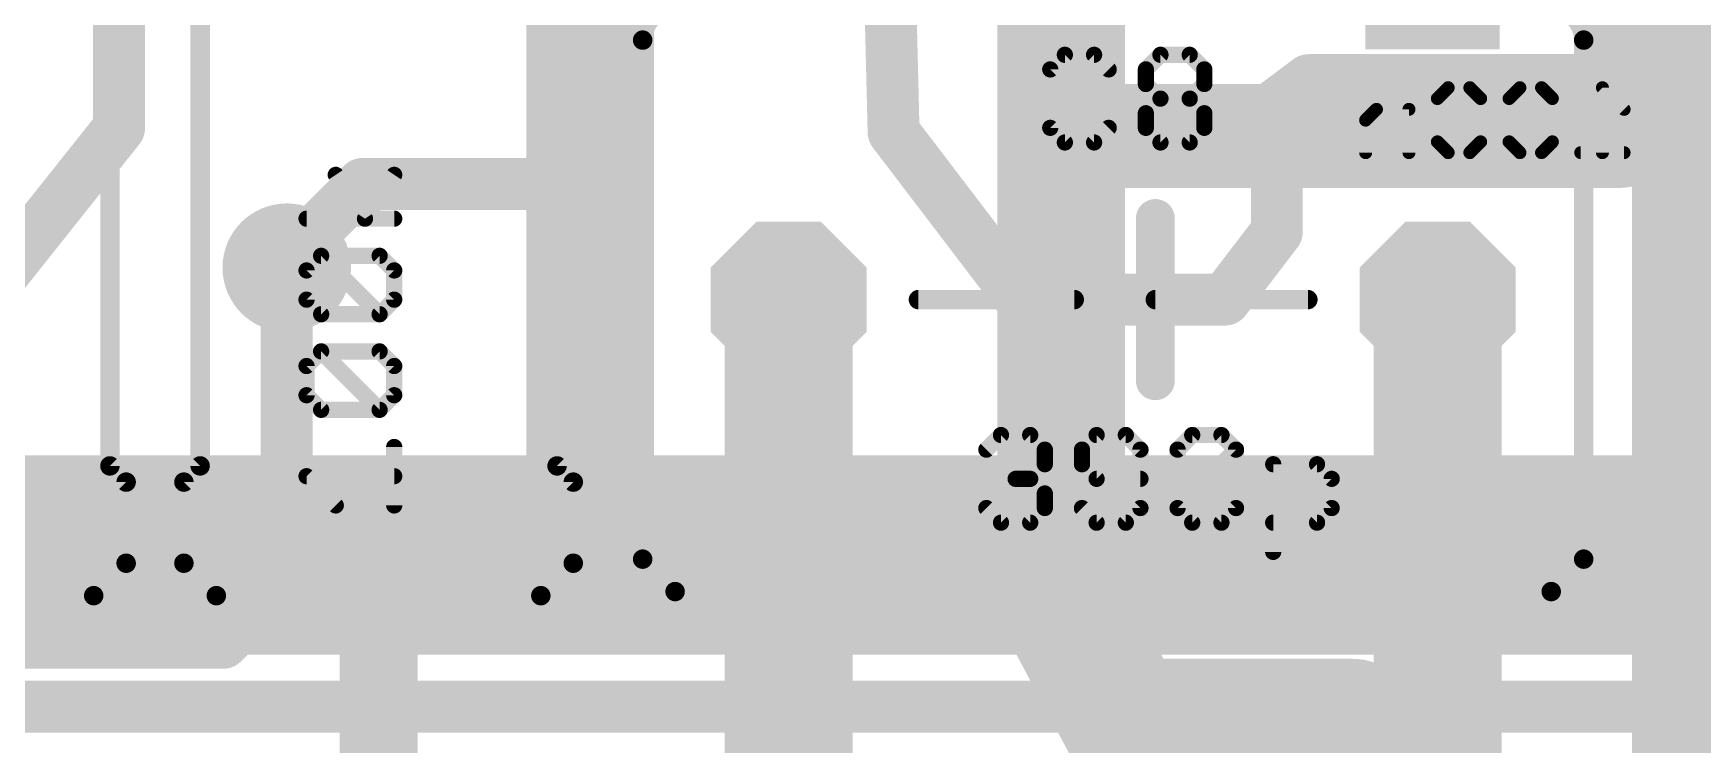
# Model space of a CAD drawing. Header units: inches. Extents: x -5 to 142, y -3 to 122.
# Drawn here: x 58.8 to 71.86, y 67.02 to 72.58 of the extents above; entities that cross this region are included whole.
import ezdxf

# ---------------------------------------------------------------- set-up
doc = ezdxf.new("R2010")
doc.units = ezdxf.units.IN
doc.header["$MEASUREMENT"] = 0
for name, color, linetype in [('1', 22, 'Continuous'), ('15', 22, 'Continuous'), ('16', 175, 'Continuous'), ('17', 82, 'Continuous'), ('18', 82, 'Continuous'), ('2', 175, 'Continuous'), ('21', 253, 'Continuous'), ('25', 253, 'Continuous'), ('27', 253, 'Continuous'), ('28', 253, 'Continuous'), ('51', 253, 'Continuous')]:
    doc.layers.add(name, color=color, linetype=linetype)

# ---------------------------------------------------------------- blocks, each defined once
blk = doc.blocks.new('OCTAGONP')
at = {"const_width": 0.5}
blk.add_lwpolyline([(-0.25, -0.1036), (-0.25, 0.1036), (-0.1036, 0.25), (0.1036, 0.25), (0.25, 0.1036), (0.25, -0.1036), (0.1036, -0.25), (-0.1036, -0.25), (-0.25, -0.1036), (-0.25, 0.1036)], dxfattribs=at)
blk = doc.blocks.new('ROUNDP')
at = {"const_width": 0.5}
blk.add_lwpolyline([(0, -0.25, 1), (0, 0.25, 1), (0, -0.25)], format="xyb", dxfattribs=at)
blk = doc.blocks.new('RECT')
blk.add_solid([(-0.5, -0.5), (0.5, -0.5), (-0.5, 0.5), (0.5, 0.5)])
blk = doc.blocks.new('ROUNDV')
at = {"const_width": 0.5}
blk.add_lwpolyline([(0, -0.25, 1), (0, 0.25, 1), (0, -0.25)], format="xyb", dxfattribs=at)

msp = doc.modelspace()

# ---------------------------------------------------------------- linework, layer by layer
at = {"layer": '1'}
for points, const_width in [([(66.8438, 73.2812), (66.8438, 71.8125)], 1), ([(65.5, 73.0938), (65.5312, 71.8125)], 0.4064), ([(59.4688, 71.8438), (59.4688, 72.875)], 0.4064), ([(68.5312, 72.0312), (68.7812, 72.2188)], 0.4064), ([(68.7812, 72.2188), (80.2188, 72.2188)], 0.4064), ([(66.8438, 71.8125), (66.875, 71.7812)], 1), ([(68.5312, 71.0312), (68.5312, 72.0312)], 0.4064), ([(58.5, 70.625), (59.4688, 71.8438)], 0.4064), ([(65.5312, 71.8125), (66.5312, 70.5)], 0.4064), ([(68.125, 70.5), (68.5312, 71.0312)], 0.4064), ([(60.7812, 68.3125), (60.7812, 70.75)], 0.4064), ([(64.71, 70.5), (64.71, 65.085)], 1), ([(69.79, 70.5), (69.79, 65.7725)], 1), ([(66.5312, 70.5), (68.125, 70.5)], 0.4064), ([(60.2812, 67.8125), (60.7812, 68.3125)], 0.4064), ([(42.0938, 67.8125), (60.2812, 67.8125)], 0.4064)]:
    msp.add_lwpolyline(points, dxfattribs=dict(at, const_width=const_width))
for points, const_width in [([(68.7812, 72.3203, 1), (68.7812, 72.1172)], 0.2032), ([(68.8422, 72.1375, 1), (68.7203, 72.3)], 0.2032), ([(67.0205, 71.9893, 1), (66.667, 71.6357)], 0.5), ([(66.6982, 71.6045, 1), (67.0518, 71.958)], 0.5), ([(68.6329, 72.0312, 1), (68.4296, 72.0312)], 0.2032), ([(68.4703, 72.1125, 1), (68.5922, 71.95)], 0.2032), ([(59.5483, 71.7805, 1), (59.3892, 71.907)], 0.2032), ([(65.6121, 71.8741, 1), (65.4504, 71.7509)], 0.2032), ([(66.5938, 71.8125, 1), (67.0938, 71.8125)], 0.5), ([(59.3672, 71.8438, 1), (59.5703, 71.8438)], 0.2032), ([(65.4297, 71.81, 1), (65.6328, 71.815)], 0.2032), ([(68.612, 70.9695, 1), (68.4505, 71.093)], 0.2032), ([(68.4296, 71.0312, 1), (68.6329, 71.0312)], 0.2032), ([(60.8828, 70.75, 1), (60.6797, 70.75)], 0.2032), ([(64.96, 70.5, 1), (64.46, 70.5)], 0.5), ([(70.04, 70.5, 1), (69.54, 70.5)], 0.5), ([(66.5312, 70.6016, 1), (66.5312, 70.3984)], 0.2032), ([(68.125, 70.3984, 1), (68.125, 70.6016)], 0.2032), ([(66.4504, 70.4384, 1), (66.6121, 70.5616)], 0.2032), ([(68.0443, 70.5617, 1), (68.2057, 70.4383)], 0.2032), ([(60.8531, 68.2407, 1), (60.7094, 68.3843)], 0.2032), ([(60.6797, 68.3125, 1), (60.8828, 68.3125)], 0.2032), ([(60.2094, 67.8843, 1), (60.3531, 67.7407)], 0.2032), ([(60.2812, 67.7109, 1), (60.2812, 67.9141)], 0.2032)]:
    msp.add_lwpolyline(points, format="xyb", dxfattribs=dict(at, const_width=const_width))
at = {"layer": '15'}
for points, const_width in [([(63.1875, 77.75), (63.1875, 71.6562)], 0.4064), ([(63.1875, 71.6562), (62.9375, 71.4062)], 0.4064), ([(60.7812, 70.8125), (61.375, 71.4062)], 0.4064), ([(61.375, 71.4062), (62.9375, 71.4062)], 0.4064), ([(60.7812, 70.75), (60.7812, 70.8125)], 0.4064), ([(75.0625, 68.2188), (50.4688, 68.2188)], 1)]:
    msp.add_lwpolyline(points, dxfattribs=dict(at, const_width=const_width))
at = {"layer": '15', "const_width": 0.2032}
for points in [[(63.0859, 71.6562, 1), (63.2891, 71.6562)], [(63.2593, 71.5844, 1), (63.1157, 71.7281)], [(61.375, 71.5078, 1), (61.375, 71.3047)], [(61.4468, 71.3344, 1), (61.3032, 71.4781)], [(62.9375, 71.3047, 1), (62.9375, 71.5078)], [(62.8657, 71.4781, 1), (63.0093, 71.3344)], [(60.8828, 70.8125, 1), (60.6797, 70.8125)], [(60.7094, 70.8843, 1), (60.8531, 70.7407)], [(60.6797, 70.75, 1), (60.8828, 70.75)]]:
    msp.add_lwpolyline(points, format="xyb", dxfattribs=at)
at = {"layer": '16'}
for points, const_width in [([(71.375, 72.875), (71.5, 73)], 0.8128), ([(71.375, 72.0312), (71.375, 72.875)], 0.8128), ([(71.2188, 71.7812), (71.375, 72.0312)], 0.8128), ([(66.875, 71.7812), (71.2188, 71.7812)], 0.8128), ([(57.4375, 68.875), (72.6562, 68.875)], 0.8128), ([(55.9062, 67.3125), (74.7812, 67.3125)], 0.4064)]:
    msp.add_lwpolyline(points, dxfattribs=dict(at, const_width=const_width))
at = {"layer": '16', "const_width": 0.4064}
for points in [[(71.2313, 73.0187, 1), (71.5187, 72.7313)], [(71.5473, 71.9236, 1), (71.2027, 72.1389)], [(66.875, 71.9845, 1), (66.875, 71.578)], [(71.1718, 72.0312, 1), (71.5782, 72.0312)], [(71.2188, 71.578, 1), (71.2188, 71.9845)], [(71.0464, 71.8889, 1), (71.3911, 71.6736)]]:
    msp.add_lwpolyline(points, format="xyb", dxfattribs=at)
at = {"layer": '2', "const_width": 1}
for points in [[(63.1562, 68.9062), (63.1562, 75.2188)], [(71.8125, 73.375), (71.8125, 60.5)], [(66.8438, 68.125), (66.8438, 71.8125)], [(66.8438, 71.8125), (66.875, 71.7812)], [(62.5938, 68.3438), (63.1562, 68.9062)], [(50.7188, 68.3438), (62.5938, 68.3438)], [(67.3438, 67.1875), (66.8438, 68.125)], [(69.125, 67.1875), (67.3438, 67.1875)], [(70.1875, 65.9375), (69.125, 67.1875)]]:
    msp.add_lwpolyline(points, dxfattribs=at)
at = {"layer": '2', "const_width": 0.5}
for points in [[(67.0938, 71.8125, 1), (66.5938, 71.8125)], [(67.0205, 71.9893, 1), (66.667, 71.6357)], [(66.6982, 71.6045, 1), (67.0518, 71.958)], [(63.333, 68.7295, 1), (62.9795, 69.083)], [(62.9062, 68.9062, 1), (63.4062, 68.9062)], [(62.417, 68.5205, 1), (62.7705, 68.167)], [(62.5938, 68.0938, 1), (62.5938, 68.5938)], [(67.0643, 68.2426, 1), (66.6232, 68.0074)], [(66.5938, 68.125, 1), (67.0938, 68.125)], [(67.3438, 67.4375, 1), (67.3438, 66.9375)], [(69.3155, 67.3494, 1), (68.9345, 67.0256)], [(69.125, 66.9375, 1), (69.125, 67.4375)], [(67.1232, 67.0699, 1), (67.5643, 67.3051)]]:
    msp.add_lwpolyline(points, format="xyb", dxfattribs=at)
at = {"layer": '21'}
for points, const_width in [([(59.397, 75.802), (59.397, 69.198)], 0.1524), ([(60.103, 75.802), (60.103, 69.198)], 0.1524), ([(62.897, 75.802), (62.897, 69.198)], 0.1524), ([(63.567, 72.532), (63.567, 68.468)], 0.1524), ([(70.933, 68.468), (70.933, 72.532)], 0.1524), ([(66.9452, 71.135), (66.9452, 70.5)], 0.3048), ([(67.5802, 71.135), (67.5802, 70.5)], 0.3048), ([(66.9452, 70.5), (65.726, 70.5)], 0.1524), ([(66.9452, 70.5), (66.9452, 69.865)], 0.3048), ([(67.5802, 70.5), (67.5802, 69.865)], 0.3048), ([(67.5802, 70.5), (68.774, 70.5)], 0.1524), ([(59.397, 69.198), (59.524, 69.071)], 0.1524), ([(60.103, 69.198), (59.976, 69.071)], 0.1524), ([(62.897, 69.198), (63.024, 69.071)], 0.1524), ([(59.524, 68.436), (59.524, 69.071)], 0.1524), ([(59.976, 68.436), (59.976, 69.071)], 0.1524), ([(63.024, 68.436), (63.024, 69.071)], 0.1524), ([(59.27, 68.182), (56.73, 68.182)], 0.1524), ([(62.77, 68.182), (60.23, 68.182)], 0.1524), ([(63.821, 68.214), (70.679, 68.214)], 0.1524)]:
    msp.add_lwpolyline(points, dxfattribs=dict(at, const_width=const_width))
for points, const_width in [([(63.821, 72.786, 0.4142), (63.567, 72.532)], 0.1524), ([(70.933, 72.532, 0.4142), (70.679, 72.786)], 0.1524), ([(63.6051, 72.532, 1), (63.5289, 72.532)], 0.0762), ([(63.5289, 72.532, 1), (63.6051, 72.532)], 0.0762), ([(70.9711, 72.532, 1), (70.8949, 72.532)], 0.0762), ([(70.8949, 72.532, 1), (70.9711, 72.532)], 0.0762), ([(67.0214, 71.135, 1), (66.869, 71.135)], 0.1524), ([(67.6564, 71.135, 1), (67.504, 71.135)], 0.1524), ([(65.726, 70.5381, 1), (65.726, 70.4619)], 0.0762), ([(67.0214, 70.5, 1), (66.869, 70.5)], 0.1524), ([(66.869, 70.5, 1), (67.0214, 70.5)], 0.1524), ([(66.9452, 70.4619, 1), (66.9452, 70.5381)], 0.0762), ([(67.6564, 70.5, 1), (67.504, 70.5)], 0.1524), ([(67.504, 70.5, 1), (67.6564, 70.5)], 0.1524), ([(67.5802, 70.5381, 1), (67.5802, 70.4619)], 0.0762), ([(68.774, 70.4619, 1), (68.774, 70.5381)], 0.0762), ([(66.869, 69.865, 1), (67.0214, 69.865)], 0.1524), ([(67.504, 69.865, 1), (67.6564, 69.865)], 0.1524), ([(59.4239, 69.2249, 1), (59.3701, 69.1711)], 0.0762), ([(60.1299, 69.1711, 1), (60.0761, 69.2249)], 0.0762), ([(62.9239, 69.2249, 1), (62.8701, 69.1711)], 0.0762), ([(59.3589, 69.198, 1), (59.4351, 69.198)], 0.0762), ([(59.5621, 69.071, 1), (59.4859, 69.071)], 0.0762), ([(59.4971, 69.0441, 1), (59.5509, 69.0979)], 0.0762), ([(60.0141, 69.071, 1), (59.9379, 69.071)], 0.0762), ([(59.9491, 69.0979, 1), (60.0029, 69.0441)], 0.0762), ([(60.0649, 69.198, 1), (60.1411, 69.198)], 0.0762), ([(62.8589, 69.198, 1), (62.9351, 69.198)], 0.0762), ([(63.0621, 69.071, 1), (62.9859, 69.071)], 0.0762), ([(62.9971, 69.0441, 1), (63.0509, 69.0979)], 0.0762), ([(59.27, 68.182, 0.4142), (59.524, 68.436)], 0.1524), ([(59.5621, 68.436, 1), (59.4859, 68.436)], 0.0762), ([(59.4859, 68.436, 1), (59.5621, 68.436)], 0.0762), ([(59.976, 68.436, 0.4142), (60.23, 68.182)], 0.1524), ([(60.0141, 68.436, 1), (59.9379, 68.436)], 0.0762), ([(59.9379, 68.436, 1), (60.0141, 68.436)], 0.0762), ([(62.77, 68.182, 0.4142), (63.024, 68.436)], 0.1524), ([(63.0621, 68.436, 1), (62.9859, 68.436)], 0.0762), ([(62.9859, 68.436, 1), (63.0621, 68.436)], 0.0762), ([(63.567, 68.468, 0.4142), (63.821, 68.214)], 0.1524), ([(63.6051, 68.468, 1), (63.5289, 68.468)], 0.0762), ([(63.5289, 68.468, 1), (63.6051, 68.468)], 0.0762), ([(70.679, 68.214, 0.4142), (70.933, 68.468)], 0.1524), ([(70.9711, 68.468, 1), (70.8949, 68.468)], 0.0762), ([(70.8949, 68.468, 1), (70.9711, 68.468)], 0.0762), ([(59.27, 68.2201, 1), (59.27, 68.1439)], 0.0762), ([(59.27, 68.1439, 1), (59.27, 68.2201)], 0.0762), ([(60.23, 68.2201, 1), (60.23, 68.1439)], 0.0762), ([(60.23, 68.1439, 1), (60.23, 68.2201)], 0.0762), ([(62.77, 68.2201, 1), (62.77, 68.1439)], 0.0762), ([(62.77, 68.1439, 1), (62.77, 68.2201)], 0.0762), ([(63.821, 68.2521, 1), (63.821, 68.1759)], 0.0762), ([(63.821, 68.1759, 1), (63.821, 68.2521)], 0.0762), ([(70.679, 68.2521, 1), (70.679, 68.1759)], 0.0762), ([(70.679, 68.1759, 1), (70.679, 68.2521)], 0.0762)]:
    msp.add_lwpolyline(points, format="xyb", dxfattribs=dict(at, const_width=const_width))
at = {"layer": '25', "const_width": 0.127}
for points in [[(66.8719, 72.4169), (66.7575, 72.3025)], [(67.1007, 72.4169), (66.8719, 72.4169)], [(67.2151, 72.3025), (67.1007, 72.4169)], [(67.5059, 72.3025), (67.6203, 72.4169)], [(67.6203, 72.4169), (67.8491, 72.4169)], [(67.8491, 72.4169), (67.9635, 72.3025)], [(66.7575, 72.3025), (66.7575, 71.8449)], [(67.5059, 72.1881), (67.5059, 72.3025)], [(67.9635, 72.3025), (67.9635, 72.1881)], [(67.6203, 72.0737), (67.5059, 72.1881)], [(67.5059, 71.9593), (67.6203, 72.0737)], [(67.6203, 72.0737), (67.8491, 72.0737)], [(67.9635, 72.1881), (67.8491, 72.0737)], [(67.8491, 72.0737), (67.9635, 71.9593)], [(67.5059, 71.8449), (67.5059, 71.9593)], [(67.9635, 71.9593), (67.9635, 71.8449)], [(66.7575, 71.8449), (66.8719, 71.7305)], [(67.1007, 71.7305), (67.2151, 71.8449)], [(67.6203, 71.7305), (67.5059, 71.8449)], [(67.9635, 71.8449), (67.8491, 71.7305)], [(66.8719, 71.7305), (67.1007, 71.7305)], [(67.8491, 71.7305), (67.6203, 71.7305)]]:
    msp.add_lwpolyline(points, dxfattribs=at)
at = {"layer": '25', "const_width": 0.0635}
for points in [[(66.8719, 72.4486, 1), (66.8719, 72.3851)], [(66.8943, 72.3944, 1), (66.8494, 72.4393)], [(67.1231, 72.4393, 1), (67.0782, 72.3944)], [(67.1007, 72.3851, 1), (67.1007, 72.4486)], [(67.6203, 72.4486, 1), (67.6203, 72.3851)], [(67.6428, 72.3944, 1), (67.5979, 72.4393)], [(67.8716, 72.4393, 1), (67.8267, 72.3944)], [(67.8491, 72.3851, 1), (67.8491, 72.4486)], [(66.735, 72.3249, 1), (66.78, 72.28)], [(66.7893, 72.3025, 1), (66.7258, 72.3025)], [(67.1926, 72.28, 1), (67.2375, 72.3249)], [(67.5377, 72.3025, 1), (67.4742, 72.3025)], [(67.4835, 72.3249, 1), (67.5284, 72.28)], [(67.9953, 72.3025, 1), (67.9318, 72.3025)], [(67.9411, 72.28, 1), (67.986, 72.3249)], [(67.4742, 72.1881, 1), (67.5377, 72.1881)], [(67.5284, 72.2105, 1), (67.4835, 72.1656)], [(67.6203, 72.1054, 1), (67.6203, 72.0419)], [(67.6428, 72.0512, 1), (67.5979, 72.0961)], [(67.5979, 72.0512, 1), (67.6428, 72.0961)], [(67.8716, 72.0961, 1), (67.8267, 72.0512)], [(67.8267, 72.0961, 1), (67.8716, 72.0512)], [(67.8491, 72.0419, 1), (67.8491, 72.1054)], [(67.9318, 72.1881, 1), (67.9953, 72.1881)], [(67.986, 72.1656, 1), (67.9411, 72.2105)], [(67.5377, 71.9593, 1), (67.4742, 71.9593)], [(67.4835, 71.9817, 1), (67.5284, 71.9368)], [(67.9953, 71.9593, 1), (67.9318, 71.9593)], [(67.9411, 71.9368, 1), (67.986, 71.9817)], [(66.78, 71.8673, 1), (66.735, 71.8224)], [(66.7258, 71.8449, 1), (66.7893, 71.8449)], [(67.2375, 71.8224, 1), (67.1926, 71.8673)], [(67.4742, 71.8449, 1), (67.5377, 71.8449)], [(67.5284, 71.8673, 1), (67.4835, 71.8224)], [(67.9318, 71.8449, 1), (67.9953, 71.8449)], [(67.986, 71.8224, 1), (67.9411, 71.8673)], [(66.8719, 71.7623, 1), (66.8719, 71.6987)], [(66.8494, 71.708, 1), (66.8943, 71.753)], [(67.0782, 71.753, 1), (67.1231, 71.708)], [(67.1007, 71.6987, 1), (67.1007, 71.7623)], [(67.6203, 71.7623, 1), (67.6203, 71.6987)], [(67.5979, 71.708, 1), (67.6428, 71.753)], [(67.8267, 71.753, 1), (67.8716, 71.708)], [(67.8491, 71.6987, 1), (67.8491, 71.7623)]]:
    msp.add_lwpolyline(points, format="xyb", dxfattribs=at)
at = {"layer": '27', "const_width": 0.127}
for points in [[(61.3935, 71.1337), (61.1647, 71.4769)], [(61.6223, 71.4769), (61.3935, 71.1337)], [(61.6223, 71.1337), (60.9359, 71.1337)], [(60.9359, 70.7285), (61.0503, 70.8429)], [(61.0503, 70.8429), (61.5079, 70.8429)], [(61.5079, 70.3853), (61.0503, 70.8429)], [(61.5079, 70.8429), (61.6223, 70.7285)], [(60.9359, 70.4997), (60.9359, 70.7285)], [(61.6223, 70.7285), (61.6223, 70.4997)], [(61.0503, 70.3853), (60.9359, 70.4997)], [(61.6223, 70.4997), (61.5079, 70.3853)], [(61.5079, 70.3853), (61.0503, 70.3853)], [(60.9359, 69.9801), (61.0503, 70.0945)], [(60.9359, 69.7513), (60.9359, 69.9801)], [(61.0503, 70.0945), (61.5079, 70.0945)], [(61.5079, 69.6369), (61.0503, 70.0945)], [(61.5079, 70.0945), (61.6223, 69.9801)], [(61.6223, 69.9801), (61.6223, 69.7513)], [(61.0503, 69.6369), (60.9359, 69.7513)], [(61.6223, 69.7513), (61.5079, 69.6369)], [(61.5079, 69.6369), (61.0503, 69.6369)], [(61.6223, 68.8885), (61.6223, 69.3461)], [(66.2575, 69.3255), (66.3719, 69.4399)], [(66.3719, 69.4399), (66.6007, 69.4399)], [(66.6007, 69.4399), (66.7151, 69.3255)], [(66.7151, 69.3255), (66.7151, 69.2111)], [(67.1203, 69.4399), (67.0059, 69.3255)], [(67.0059, 69.3255), (67.0059, 69.2111)], [(67.3491, 69.4399), (67.1203, 69.4399)], [(67.4635, 69.3255), (67.3491, 69.4399)], [(67.4635, 68.8679), (67.4635, 69.3255)], [(67.7543, 69.3255), (67.8687, 69.4399)], [(67.7543, 68.8679), (67.7543, 69.3255)], [(67.7543, 68.8679), (68.2119, 69.3255)], [(67.8687, 69.4399), (68.0975, 69.4399)], [(68.0975, 69.4399), (68.2119, 69.3255)], [(68.2119, 69.3255), (68.2119, 68.8679)], [(66.7151, 69.2111), (66.6007, 69.0967)], [(67.0059, 69.2111), (67.1203, 69.0967)], [(68.5027, 68.5247), (68.5027, 69.2111)], [(68.5027, 69.2111), (68.8459, 69.2111)], [(68.8459, 69.2111), (68.9603, 69.0967)], [(61.1647, 68.8885), (60.9359, 69.1173)], [(60.9359, 69.1173), (61.6223, 69.1173)], [(66.6007, 69.0967), (66.4863, 69.0967)], [(66.6007, 69.0967), (66.7151, 68.9823)], [(67.1203, 69.0967), (67.4635, 69.0967)], [(68.9603, 69.0967), (68.9603, 68.8679)], [(66.7151, 68.9823), (66.7151, 68.8679)], [(66.3719, 68.7535), (66.2575, 68.8679)], [(66.7151, 68.8679), (66.6007, 68.7535)], [(67.0059, 68.8679), (67.1203, 68.7535)], [(67.3491, 68.7535), (67.4635, 68.8679)], [(67.8687, 68.7535), (67.7543, 68.8679)], [(68.2119, 68.8679), (68.0975, 68.7535)], [(68.9603, 68.8679), (68.8459, 68.7535)], [(66.6007, 68.7535), (66.3719, 68.7535)], [(67.1203, 68.7535), (67.3491, 68.7535)], [(68.0975, 68.7535), (67.8687, 68.7535)], [(68.8459, 68.7535), (68.5027, 68.7535)]]:
    msp.add_lwpolyline(points, dxfattribs=at)
at = {"layer": '27', "const_width": 0.0635}
for points in [[(61.1911, 71.4945, 1), (61.1383, 71.4593)], [(61.6487, 71.4593, 1), (61.5959, 71.4945)], [(60.9359, 71.1655, 1), (60.9359, 71.102)], [(61.3671, 71.1514, 1), (61.4199, 71.1161)], [(61.3671, 71.1161, 1), (61.4199, 71.1514)], [(61.6223, 71.102, 1), (61.6223, 71.1655)], [(61.0503, 70.8747, 1), (61.0503, 70.8112)], [(61.0728, 70.8654, 1), (61.0279, 70.8205)], [(61.0728, 70.8205, 1), (61.0279, 70.8654)], [(61.5304, 70.8654, 1), (61.4855, 70.8205)], [(61.5079, 70.8112, 1), (61.5079, 70.8747)], [(60.9677, 70.7285, 1), (60.9042, 70.7285)], [(60.9135, 70.751, 1), (60.9584, 70.7061)], [(61.6541, 70.7285, 1), (61.5906, 70.7285)], [(61.5998, 70.7061, 1), (61.6448, 70.751)], [(60.9584, 70.5222, 1), (60.9135, 70.4773)], [(61.6448, 70.4773, 1), (61.5998, 70.5222)], [(60.9042, 70.4997, 1), (60.9677, 70.4997)], [(61.0503, 70.4171, 1), (61.0503, 70.3536)], [(61.0279, 70.3629, 1), (61.0728, 70.4078)], [(61.4855, 70.4078, 1), (61.5304, 70.3629)], [(61.4855, 70.3629, 1), (61.5304, 70.4078)], [(61.5079, 70.3536, 1), (61.5079, 70.4171)], [(61.5906, 70.4997, 1), (61.6541, 70.4997)], [(60.9677, 69.9801, 1), (60.9042, 69.9801)], [(61.0503, 70.1263, 1), (61.0503, 70.0628)], [(61.0728, 70.117, 1), (61.0279, 70.0721)], [(61.0728, 70.0721, 1), (61.0279, 70.117)], [(61.5304, 70.117, 1), (61.4855, 70.0721)], [(61.5079, 70.0628, 1), (61.5079, 70.1263)], [(61.6541, 69.9801, 1), (61.5906, 69.9801)], [(60.9135, 70.0026, 1), (60.9584, 69.9577)], [(61.5998, 69.9577, 1), (61.6448, 70.0026)], [(60.9042, 69.7513, 1), (60.9677, 69.7513)], [(60.9584, 69.7738, 1), (60.9135, 69.7289)], [(61.5906, 69.7513, 1), (61.6541, 69.7513)], [(61.6448, 69.7289, 1), (61.5998, 69.7738)], [(61.0503, 69.6687, 1), (61.0503, 69.6052)], [(61.0279, 69.6145, 1), (61.0728, 69.6594)], [(61.4855, 69.6594, 1), (61.5304, 69.6145)], [(61.4855, 69.6145, 1), (61.5304, 69.6594)], [(61.5079, 69.6052, 1), (61.5079, 69.6687)], [(61.6541, 69.3461, 1), (61.5906, 69.3461)], [(66.3719, 69.4716, 1), (66.3719, 69.4081)], [(66.3943, 69.4174, 1), (66.3494, 69.4623)], [(66.6231, 69.4623, 1), (66.5782, 69.4174)], [(66.6007, 69.4081, 1), (66.6007, 69.4716)], [(66.7468, 69.3255, 1), (66.6833, 69.3255)], [(67.0377, 69.3255, 1), (66.9742, 69.3255)], [(67.1203, 69.4716, 1), (67.1203, 69.4081)], [(67.1428, 69.4174, 1), (67.0979, 69.4623)], [(67.3716, 69.4623, 1), (67.3267, 69.4174)], [(67.3491, 69.4081, 1), (67.3491, 69.4716)], [(67.4953, 69.3255, 1), (67.4318, 69.3255)], [(67.7861, 69.3255, 1), (67.7226, 69.3255)], [(67.8687, 69.4716, 1), (67.8687, 69.4081)], [(67.8912, 69.4174, 1), (67.8463, 69.4623)], [(68.12, 69.4623, 1), (68.0751, 69.4174)], [(68.0975, 69.4081, 1), (68.0975, 69.4716)], [(68.2437, 69.3255, 1), (68.1802, 69.3255)], [(68.2344, 69.303, 1), (68.1895, 69.3479)], [(66.235, 69.3479, 1), (66.28, 69.303)], [(66.6926, 69.303, 1), (66.7375, 69.3479)], [(66.7375, 69.1886, 1), (66.6926, 69.2335)], [(66.9835, 69.3479, 1), (67.0284, 69.303)], [(67.0284, 69.2335, 1), (66.9835, 69.1886)], [(67.4411, 69.303, 1), (67.486, 69.3479)], [(67.7319, 69.3479, 1), (67.7768, 69.303)], [(68.1895, 69.303, 1), (68.2344, 69.3479)], [(68.5345, 69.2111, 1), (68.471, 69.2111)], [(68.5027, 69.2428, 1), (68.5027, 69.1793)], [(68.8684, 69.2335, 1), (68.8235, 69.1886)], [(68.8459, 69.1793, 1), (68.8459, 69.2428)], [(60.9359, 69.149, 1), (60.9359, 69.0855)], [(60.9584, 69.1397, 1), (60.9135, 69.0948)], [(61.6223, 69.0855, 1), (61.6223, 69.149)], [(66.4863, 69.1284, 1), (66.4863, 69.0649)], [(66.6231, 69.1191, 1), (66.5782, 69.0742)], [(66.5782, 69.1191, 1), (66.6231, 69.0742)], [(66.6007, 69.0649, 1), (66.6007, 69.1284)], [(66.6833, 69.2111, 1), (66.7468, 69.2111)], [(66.9742, 69.2111, 1), (67.0377, 69.2111)], [(67.1203, 69.1284, 1), (67.1203, 69.0649)], [(67.0979, 69.0742, 1), (67.1428, 69.1191)], [(67.4635, 69.0649, 1), (67.4635, 69.1284)], [(68.9921, 69.0967, 1), (68.9286, 69.0967)], [(68.9379, 69.0742, 1), (68.9828, 69.1191)], [(66.7468, 68.9823, 1), (66.6833, 68.9823)], [(66.6926, 68.9598, 1), (66.7375, 69.0047)], [(61.1423, 68.866, 1), (61.1872, 68.911)], [(61.5906, 68.8885, 1), (61.6541, 68.8885)], [(66.28, 68.8903, 1), (66.235, 68.8454)], [(66.6833, 68.8679, 1), (66.7468, 68.8679)], [(66.7375, 68.8454, 1), (66.6926, 68.8903)], [(67.0284, 68.8903, 1), (66.9835, 68.8454)], [(67.4318, 68.8679, 1), (67.4953, 68.8679)], [(67.486, 68.8454, 1), (67.4411, 68.8903)], [(67.7226, 68.8679, 1), (67.7861, 68.8679)], [(67.7768, 68.8903, 1), (67.7319, 68.8454)], [(67.7319, 68.8903, 1), (67.7768, 68.8454)], [(68.1802, 68.8679, 1), (68.2437, 68.8679)], [(68.2344, 68.8454, 1), (68.1895, 68.8903)], [(68.9286, 68.8679, 1), (68.9921, 68.8679)], [(68.9828, 68.8454, 1), (68.9379, 68.8903)], [(66.3719, 68.7853, 1), (66.3719, 68.7218)], [(66.3494, 68.731, 1), (66.3943, 68.776)], [(66.5782, 68.776, 1), (66.6231, 68.731)], [(66.6007, 68.7218, 1), (66.6007, 68.7853)], [(67.1203, 68.7853, 1), (67.1203, 68.7218)], [(67.0979, 68.731, 1), (67.1428, 68.776)], [(67.3267, 68.776, 1), (67.3716, 68.731)], [(67.3491, 68.7218, 1), (67.3491, 68.7853)], [(67.8687, 68.7853, 1), (67.8687, 68.7218)], [(67.8463, 68.731, 1), (67.8912, 68.776)], [(68.0751, 68.776, 1), (68.12, 68.731)], [(68.0975, 68.7218, 1), (68.0975, 68.7853)], [(68.5027, 68.7853, 1), (68.5027, 68.7218)], [(68.8235, 68.776, 1), (68.8684, 68.731)], [(68.8459, 68.7218, 1), (68.8459, 68.7853)], [(68.471, 68.5247, 1), (68.5345, 68.5247)]]:
    msp.add_lwpolyline(points, format="xyb", dxfattribs=at)
at = {"layer": '28', "const_width": 0.1016}
for points in [[(69.8724, 72.1592), (69.7876, 72.0745)], [(69.7876, 72.0745), (69.7876, 71.7355)], [(70.1266, 71.7355), (69.7876, 72.0745)], [(70.0418, 72.1592), (69.8724, 72.1592)], [(70.1266, 72.0745), (70.0418, 72.1592)], [(70.1266, 71.7355), (70.1266, 72.0745)], [(70.4337, 72.1592), (70.3489, 72.0745)], [(70.3489, 72.0745), (70.3489, 71.7355)], [(70.6879, 71.7355), (70.3489, 72.0745)], [(70.6032, 72.1592), (70.4337, 72.1592)], [(70.6879, 72.0745), (70.6032, 72.1592)], [(70.6879, 71.7355), (70.6879, 72.0745)], [(71.2492, 71.9898), (71.0797, 72.1592)], [(71.0797, 72.1592), (71.0797, 71.6508)], [(69.3111, 71.9898), (69.2263, 71.905)], [(69.5653, 71.9898), (69.3111, 71.9898)], [(69.5653, 71.6508), (69.5653, 71.9898)], [(69.2263, 71.905), (69.2263, 71.6508)], [(69.7876, 71.7355), (69.8724, 71.6508)], [(70.0418, 71.6508), (70.1266, 71.7355)], [(70.3489, 71.7355), (70.4337, 71.6508)], [(70.6032, 71.6508), (70.6879, 71.7355)], [(69.8724, 71.6508), (70.0418, 71.6508)], [(70.4337, 71.6508), (70.6032, 71.6508)], [(71.2492, 71.6508), (70.9102, 71.6508)]]:
    msp.add_lwpolyline(points, dxfattribs=at)
at = {"layer": '28', "const_width": 0.0508}
for points in [[(69.813, 72.0745, 1), (69.7622, 72.0745)], [(69.8056, 72.0925, 1), (69.7697, 72.0565)], [(69.8724, 72.1846, 1), (69.8724, 72.1338)], [(69.8903, 72.1413, 1), (69.8544, 72.1772)], [(70.0598, 72.1772, 1), (70.0239, 72.1413)], [(70.0418, 72.1338, 1), (70.0418, 72.1846)], [(70.152, 72.0745, 1), (70.1012, 72.0745)], [(70.3743, 72.0745, 1), (70.3235, 72.0745)], [(70.3669, 72.0925, 1), (70.331, 72.0565)], [(70.4337, 72.1846, 1), (70.4337, 72.1338)], [(70.4516, 72.1413, 1), (70.4157, 72.1772)], [(70.6211, 72.1772, 1), (70.5852, 72.1413)], [(70.6032, 72.1338, 1), (70.6032, 72.1846)], [(70.7133, 72.0745, 1), (70.6625, 72.0745)], [(71.1051, 72.1592, 1), (71.0543, 72.1592)], [(71.0977, 72.1772, 1), (71.0618, 72.1413)], [(69.3111, 72.0152, 1), (69.3111, 71.9644)], [(69.329, 71.9718, 1), (69.2931, 72.0077)], [(69.5907, 71.9898, 1), (69.5399, 71.9898)], [(69.5653, 71.9644, 1), (69.5653, 72.0152)], [(69.7697, 72.0925, 1), (69.8056, 72.0565)], [(70.1086, 72.0565, 1), (70.1445, 72.0925)], [(70.331, 72.0925, 1), (70.3669, 72.0565)], [(70.6699, 72.0565, 1), (70.7059, 72.0925)], [(71.2312, 71.9718, 1), (71.2672, 72.0077)], [(69.2517, 71.905, 1), (69.2009, 71.905)], [(69.2084, 71.923, 1), (69.2443, 71.8871)], [(69.7622, 71.7355, 1), (69.813, 71.7355)], [(69.8056, 71.7535, 1), (69.7697, 71.7176)], [(70.1012, 71.7355, 1), (70.152, 71.7355)], [(70.1445, 71.7176, 1), (70.1086, 71.7535)], [(70.1086, 71.7176, 1), (70.1445, 71.7535)], [(70.3235, 71.7355, 1), (70.3743, 71.7355)], [(70.3669, 71.7535, 1), (70.331, 71.7176)], [(70.6625, 71.7355, 1), (70.7133, 71.7355)], [(70.7059, 71.7176, 1), (70.6699, 71.7535)], [(70.6699, 71.7176, 1), (70.7059, 71.7535)], [(69.2009, 71.6508, 1), (69.2517, 71.6508)], [(69.5399, 71.6508, 1), (69.5907, 71.6508)], [(69.8724, 71.6762, 1), (69.8724, 71.6254)], [(69.8544, 71.6328, 1), (69.8903, 71.6688)], [(70.0239, 71.6688, 1), (70.0598, 71.6328)], [(70.0418, 71.6254, 1), (70.0418, 71.6762)], [(70.4337, 71.6762, 1), (70.4337, 71.6254)], [(70.4157, 71.6328, 1), (70.4516, 71.6688)], [(70.5852, 71.6688, 1), (70.6211, 71.6328)], [(70.6032, 71.6254, 1), (70.6032, 71.6762)], [(70.9102, 71.6762, 1), (70.9102, 71.6254)], [(71.0543, 71.6508, 1), (71.1051, 71.6508)], [(71.2492, 71.6254, 1), (71.2492, 71.6762)]]:
    msp.add_lwpolyline(points, format="xyb", dxfattribs=at)
at = {"layer": '51', "const_width": 0.6096}
msp.add_lwpolyline([(61.5, 66.15), (61.5, 67.42)], dxfattribs=at)
at = {"layer": '51', "const_width": 0.3048}
msp.add_lwpolyline([(61.6524, 67.42, 1), (61.3476, 67.42)], format="xyb", dxfattribs=at)

# ---------------------------------------------------------------- block references
at = {"layer": '16', "xscale": 1.05, "yscale": 1.08, "rotation": 180}
for p in [(69.75, 73), (71.5, 73)]:
    msp.add_blockref('RECT', p, dxfattribs=at)
at = {"layer": '17', "xscale": 1.2192, "yscale": 1.2192}
for name, p in [('OCTAGONP', (64.71, 70.5)), ('ROUNDP', (64.71, 70.5)), ('ROUNDP', (64.71, 70.5)), ('OCTAGONP', (64.71, 70.5)), ('OCTAGONP', (69.79, 70.5)), ('ROUNDP', (69.79, 70.5)), ('ROUNDP', (69.79, 70.5)), ('OCTAGONP', (69.79, 70.5))]:
    msp.add_blockref(name, p, dxfattribs=at)
at = {"layer": '18'}
for p, xscale, yscale in [((66.875, 71.7812), 1.0064, 1.0064), ((66.875, 71.7812), 1.0064, 1.0064), ((66.875, 71.7812), 0.9048, 0.9048), ((66.875, 71.7812), 0.9048, 0.9048), ((60.7812, 70.75), 1.0064, 1.0064), ((60.7812, 70.75), 1.0064, 1.0064), ((60.7812, 70.75), 0.9048, 0.9048), ((60.7812, 70.75), 0.9048, 0.9048)]:
    msp.add_blockref('ROUNDV', p, dxfattribs=dict(at, xscale=xscale, yscale=yscale))
at = {"layer": '21', "xscale": 0.8636, "yscale": 0.6096, "rotation": 90}
msp.add_blockref('RECT', (61.5, 67.7502), dxfattribs=at)

doc.saveas('drawing.dxf')
